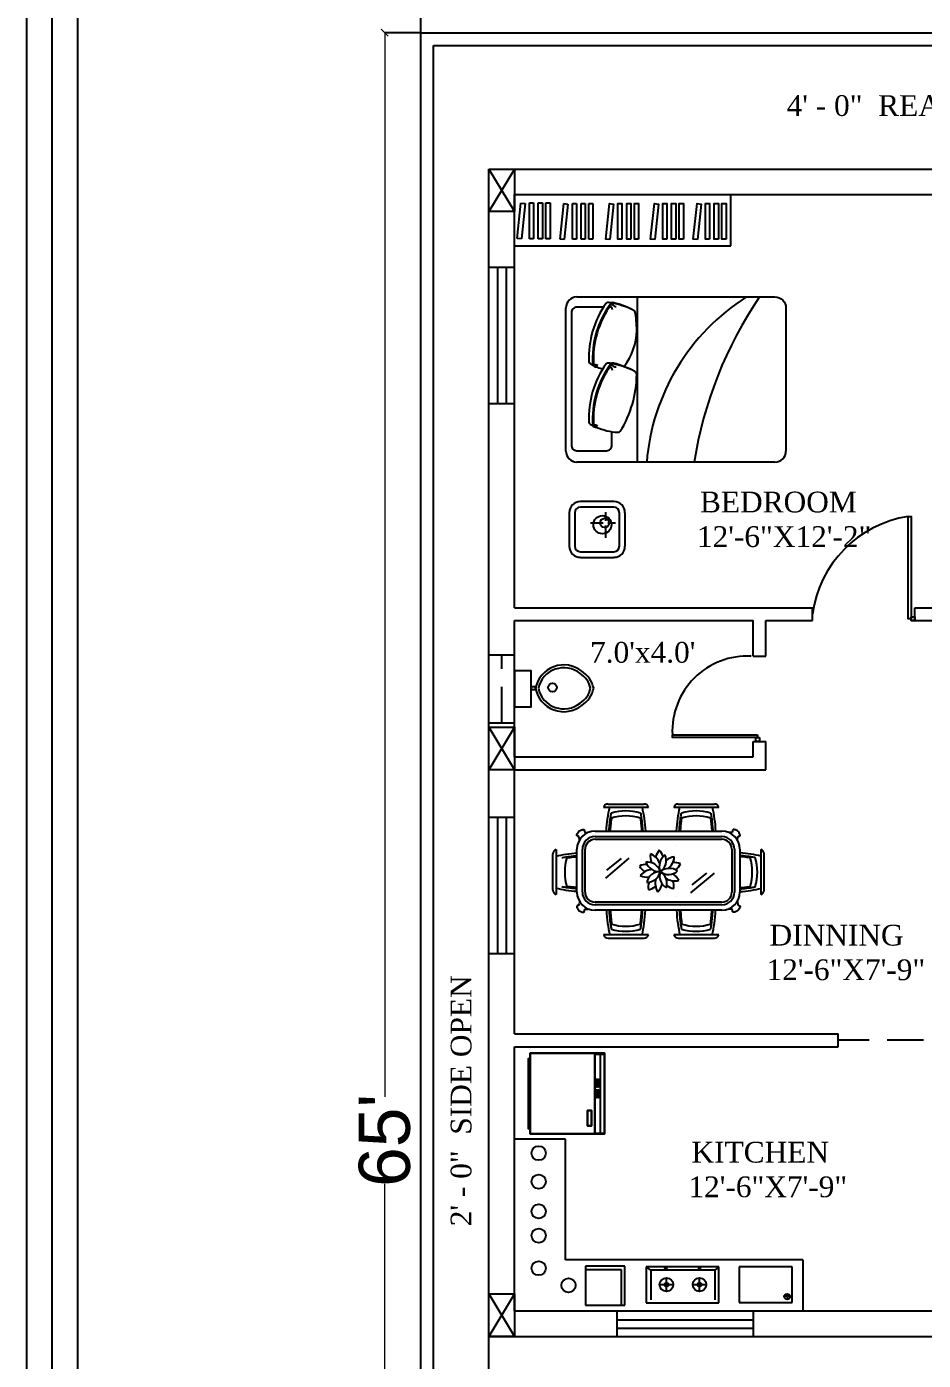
# Model space of a CAD drawing. Header units: inches. Extents: x 572007 to 584304, y -133032 to -127720.
# Drawn here: x 572941.9 to 573257.7, y -131934.8 to -131465.2 of the extents above; entities that cross this region are included whole.
import ezdxf

# ---------------------------------------------------------------- set-up
doc = ezdxf.new("R2010")
doc.units = ezdxf.units.IN
doc.header["$LTSCALE"] = 2
doc.header["$MEASUREMENT"] = 0
doc.header["$PDSIZE"] = 60727.40515
doc.linetypes.add('HIDDEN', pattern=[9.525, 6.35, -3.175])
doc.styles.add('MtXpl_Times_New_Roma', font='times.ttf')
doc.styles.get("Standard").update_dxf_attribs({"font": 'arial.ttf'})
doc.dimstyles.new('Standard$0', dxfattribs={"dimtxt": 12, "dimasz": 2.5, "dimexe": 0, "dimexo": 0, "dimgap": 0, "dimtad": 0, "dimdec": 1, "dimzin": 0, "dimdsep": 46, "dimlunit": 4, "dimtxsty": 'Standard', "dimblk": 'ARCHTICK', "dimcen": 15.09, "dimclrd": 47, "dimadec": 0, "dimazin": 0, "dimtfac": 1, "dimtdec": 1, "dimtofl": 0, "dimtmove": 0, "dimatfit": 3, "dimldrblk": 'ARCHTICK', "dimfxl": 1, "dimtolj": 1, "dimtzin": 0, "dimlwd": 20, "dimarcsym": 0})

# ---------------------------------------------------------------- blocks, each defined once
blk = doc.blocks.new('_ArchTick')
at = {"color": 0, "linetype": 'ByBlock', "const_width": 0.15}
blk.add_lwpolyline([(-0.5, -0.5), (0.5, 0.5)], dxfattribs=at)
blk = doc.blocks.new('*D42')
at = {"color": 0, "linetype": 'Continuous', "lineweight": -2, "transparency": 16777216}
for p, q in [((573080.74, -131467.37), (573068, -131467.37)), ((573080.74, -132247.37), (573068, -132247.37))]:
    blk.add_line(p, q, dxfattribs=at)
at = {"color": 47, "lineweight": 20, "transparency": 16777216}
for p, q in [((573068, -131467.37), (573068, -131842.04)), ((573068, -132247.37), (573068, -131872.69))]:
    blk.add_line(p, q, dxfattribs=at)
at = {"layer": 'DEFPOINTS', "color": 0, "transparency": 16777216}
for p in [(573080.74, -131467.37), (573068, -132247.37), (573080.74, -132247.37)]:
    blk.add_point(p, dxfattribs=at)
at = {"color": 47, "lineweight": 20, "transparency": 16777216, "xscale": 2.5, "yscale": 2.5, "zscale": 2.5}
for p, rotation in [((573068, -131467.37), 90), ((573068, -132247.37), 270)]:
    blk.add_blockref('_ArchTick', p, dxfattribs=dict(at, rotation=rotation))
at = {"color": 0, "transparency": 16777216, "insert": (573068, -131857.37), "char_height": 12, "attachment_point": 5, "rotation": 90}
blk.add_mtext("\\A1;{\\H1.5x;65'}", dxfattribs=at)

msp = doc.modelspace()

# ---------------------------------------------------------------- linework, layer by layer
at = {"linetype": 'ByBlock'}
for p, q in [((573080.74, -131467.37), (573080.74, -131458.87)), ((573080.74, -131467.37), (573072.74, -131467.37)), ((573210.74, -131912.37), (573208.74, -131912.37)), ((573209.74, -131911.37), (573209.74, -131913.37))]:
    msp.add_line(p, q, dxfattribs=at)
for p, q in [((573080.74, -131467.37), (573476.74, -131467.37)), ((573080.74, -132247.37), (573080.74, -131467.37)), ((573085.24, -131471.87), (573472.24, -131471.87)), ((573085.24, -132242.87), (573085.24, -131471.87)), ((573104.74, -131515.37), (573422.74, -131515.37)), ((573104.74, -132127.37), (573104.74, -131515.37)), ((573113.74, -131524.37), (573325.24, -131524.37)), ((573113.74, -131669.87), (573113.74, -131524.37)), ((573189.87, -131542.37), (573189.87, -131524.37)), ((573113.74, -131542.37), (573189.87, -131542.37)), ((573104.74, -131549.87), (573113.74, -131549.87)), ((573107.74, -131549.87), (573107.74, -131597.87)), ((573110.74, -131549.87), (573110.74, -131597.87)), ((573135.68, -131560.4, 178.69), (573205.46, -131560.4, 178.69)), ((573157.06, -131618.55, 178.69), (573157.06, -131560.4, 178.69)), ((573131.8, -131614.67, 178.69), (573131.8, -131564.27, 178.69)), ((573131.8, -131614.67, 178.69), (573131.8, -131564.27, 178.69)), ((573209.34, -131564.06, 178.69), (573209.34, -131614.65, 178.69)), ((573104.74, -131597.87), (573113.74, -131597.87)), ((573205.46, -131618.55, 178.69), (573135.68, -131618.55, 178.69)), ((573148.72, -131632.46), (573136.95, -131632.46)), ((573148.72, -131634.42), (573136.95, -131634.42)), ((573133.03, -131636.38), (573133.03, -131648.15)), ((573134.99, -131636.38), (573134.99, -131648.15)), ((573144.94, -131640.03), (573140.48, -131640.03)), ((573145.74, -131636.23), (573145.74, -131639.22)), ((573149.29, -131640.03), (573146.55, -131640.03)), ((573150.68, -131648.15), (573150.68, -131636.38)), ((573152.65, -131648.15), (573152.65, -131636.38)), ((573145.74, -131640.83), (573145.74, -131645.23)), ((573136.95, -131650.12), (573148.72, -131650.12)), ((573136.95, -131652.08), (573148.72, -131652.08)), ((573113.74, -131669.87), (573219.1, -131669.87)), ((573218.74, -131674.37), (573218.74, -131669.87)), ((573254.74, -131669.87), (573263.74, -131669.87)), ((573254.74, -131674.37), (573254.74, -131669.87)), ((573113.74, -131674.37), (573197.74, -131674.37)), ((573113.74, -131722.37), (573113.74, -131674.37)), ((573197.74, -131686.87), (573197.74, -131674.37)), ((573202.24, -131674.37), (573218.74, -131674.37)), ((573202.24, -131686.87), (573202.24, -131674.37)), ((573253.41, -131674.37), (573268.24, -131674.37)), ((573104.74, -131686.37), (573113.74, -131686.37)), ((573197.74, -131686.87), (573202.24, -131686.87)), ((573104.74, -131710.37), (573113.74, -131710.37)), ((573197.74, -131722.37), (573197.74, -131716.87)), ((573197.74, -131716.87), (573202.24, -131716.87)), ((573202.24, -131726.87), (573202.24, -131716.87)), ((573113.74, -131722.37), (573197.74, -131722.37)), ((573113.74, -131726.87), (573202.24, -131726.87)), ((573113.74, -131819.87), (573113.74, -131726.87)), ((573146.66, -131738.95), (573159.41, -131738.95)), ((573171.37, -131738.95), (573184.12, -131738.95)), ((573104.74, -131743.5), (573113.74, -131743.5)), ((573107.74, -131743.5), (573107.74, -131791.5)), ((573110.74, -131743.5), (573110.74, -131791.5)), ((573160.94, -131740.1), (573145.13, -131740.1)), ((573185.65, -131740.1), (573169.84, -131740.1)), ((573142.09, -131748.49), (573186.75, -131748.49)), ((573142.09, -131750.4), (573186.75, -131750.4)), ((573142.09, -131751.36), (573186.75, -131751.36)), ((573127.21, -131769.26), (573127.21, -131756.5)), ((573128.36, -131754.97), (573128.36, -131770.79)), ((573135.72, -131769.95), (573135.72, -131754.86)), ((573137.63, -131769.95), (573137.63, -131754.86)), ((573138.59, -131769.95), (573138.59, -131754.86)), ((573170.8, -131753.64), (573170.75, -131753.64)), ((573190.25, -131754.86), (573190.25, -131769.95)), ((573191.21, -131754.86), (573191.21, -131769.95)), ((573193.12, -131754.86), (573193.12, -131769.95)), ((573200.53, -131754.97), (573200.53, -131770.79)), ((573201.68, -131769.26), (573201.68, -131756.5)), ((573145.84, -131764.99), (573154.15, -131758.05)), ((573146.23, -131762.25), (573151.41, -131758.15)), ((573175.87, -131770.17), (573184.19, -131763.23)), ((573176.27, -131767.43), (573181.45, -131763.33)), ((573170.8, -131771.46), (573170.75, -131771.46)), ((573186.75, -131773.46), (573142.09, -131773.46)), ((573186.75, -131774.41), (573142.09, -131774.41)), ((573186.75, -131776.33), (573142.09, -131776.33)), ((573160.94, -131785), (573145.13, -131785)), ((573185.65, -131785), (573169.84, -131785)), ((573146.66, -131786.15), (573159.41, -131786.15)), ((573171.37, -131786.15), (573184.12, -131786.15)), ((573104.74, -131791.5), (573113.74, -131791.5)), ((573113.74, -131819.87), (573227.74, -131819.87)), ((573227.74, -131824.37), (573227.74, -131819.87)), ((573113.74, -131917.37), (573113.74, -131824.37)), ((573113.74, -131824.37), (573227.74, -131824.37)), ((573131.74, -131856.87), (573113.74, -131856.87)), ((573131.74, -131899.37), (573131.74, -131856.87)), ((573152.55, -131901.59), (573138.78, -131901.59)), ((573138.78, -131901.59), (573138.78, -131915.34)), ((573152.55, -131901.59), (573138.78, -131901.59)), ((573138.78, -131901.59), (573138.78, -131915.34)), ((573151.36, -131902.89), (573138.78, -131902.89)), ((573138.78, -131902.89), (573138.78, -131915.34)), ((573151.36, -131915.34), (573151.36, -131902.89)), ((573152.55, -131915.34), (573152.55, -131901.59)), ((573152.55, -131915.34), (573152.55, -131901.59)), ((573185.73, -131901.87), (573160.1, -131901.87)), ((573160.1, -131901.87), (573160.1, -131914.57)), ((573185.73, -131914.57), (573185.73, -131901.87)), ((573192.9, -131901.91), (573192.9, -131914.41)), ((573211.58, -131901.91), (573192.9, -131901.91)), ((573211.58, -131914.41), (573211.58, -131901.91)), ((573167.24, -131907.45), (573167.24, -131905.75)), ((573178.88, -131907.45), (573178.88, -131905.75)), ((573164.84, -131908.15), (573166.54, -131908.15)), ((573167.24, -131910.55), (573167.24, -131908.84)), ((573167.93, -131908.15), (573169.64, -131908.15)), ((573176.48, -131908.15), (573178.18, -131908.15)), ((573178.88, -131910.55), (573178.88, -131908.84)), ((573179.57, -131908.15), (573181.28, -131908.15)), ((573113.74, -131917.37), (573217.24, -131917.37)), ((573138.78, -131915.34), (573152.55, -131915.34)), ((573138.78, -131915.34), (573152.55, -131915.34)), ((573138.78, -131915.34), (573151.36, -131915.34)), ((573149.74, -131917.37), (573149.74, -131926.37)), ((573160.1, -131914.57), (573185.73, -131914.57)), ((573192.9, -131914.41), (573211.58, -131914.41)), ((573197.74, -131917.37), (573197.74, -131926.37)), ((573215.24, -131917.37), (573263.74, -131917.37)), ((573149.74, -131920.5), (573197.74, -131920.5)), ((573104.74, -131926.37), (573422.74, -131926.37)), ((573149.74, -131923.5), (573197.74, -131923.5))]:
    msp.add_line(p, q)
at = {"color": 240}
for p, q in [((573113.74, -131515.37), (573104.74, -131530.37)), ((573104.74, -131515.37), (573113.74, -131530.37)), ((573113.74, -131711.87), (573104.74, -131726.87)), ((573104.74, -131711.87), (573113.74, -131726.87)), ((573113.74, -131911.37), (573104.74, -131926.37)), ((573104.74, -131911.37), (573113.74, -131926.37))]:
    msp.add_line(p, q, dxfattribs=at)
at = {"linetype": 'HIDDEN'}
for p, q in [((573109.24, -131710.37), (573109.24, -131686.37)), ((573257.74, -131822.12), (573227.74, -131822.12))]:
    msp.add_line(p, q, dxfattribs=at)
at = {"linetype": 'Continuous'}
msp.add_line((573141.99, -131854.94, 31.88), (573141.99, -131826.65, 31.9), dxfattribs=at)
at = {"lineweight": 25}
for p, q in [((573215.24, -131899.37), (573131.74, -131899.37)), ((573161.79, -131903.08), (573160.1, -131901.87)), ((573184.29, -131903.08), (573161.79, -131903.08)), ((573161.79, -131903.08), (573161.79, -131913.51)), ((573185.73, -131901.87), (573184.29, -131903.08)), ((573184.29, -131903.08), (573184.29, -131913.51)), ((573215.24, -131899.37), (573215.24, -131917.37))]:
    msp.add_line(p, q, dxfattribs=at)
at = {"linetype": 'Continuous', "lineweight": 25}
for p, q in [((573167.08, -131902.2), (573166.71, -131902.57)), ((573166.86, -131902.24), (573166.75, -131902.35)), ((573167.2, -131902.25), (573166.76, -131902.69)), ((573167.29, -131902.34), (573166.85, -131902.78)), ((573167.34, -131902.47), (573166.98, -131902.83)), ((573178.97, -131902.16), (573178.61, -131902.51)), ((573179.1, -131902.2), (573178.65, -131902.64)), ((573179.19, -131902.29), (573178.74, -131902.74)), ((573179.24, -131902.41), (573178.86, -131902.79)), ((573179.22, -131902.61), (573179.06, -131902.77))]:
    msp.add_line(p, q, dxfattribs=at)
for points in [[(574706.17, -132442.87), (572941.9, -132442.87), (572941.9, -131207.88), (574706.17, -131207.88)], [(574697.17, -132433.87), (572950.9, -132433.87), (572950.9, -131216.88), (574697.17, -131216.88)], [(574688.17, -132424.87), (572959.9, -132424.87), (572959.9, -131225.88), (574688.17, -131225.88)], [(573147.28, -131540.2), (573145.85, -131540.05), (573147.15, -131527.54), (573148.58, -131527.69)], [(573151.58, -131540.09), (573150.15, -131540.09), (573150.15, -131527.51), (573151.58, -131527.51)], [(573154.68, -131540.09), (573153.25, -131540.09), (573153.25, -131527.51), (573154.68, -131527.51)], [(573157.38, -131540.09), (573155.95, -131540.09), (573155.95, -131527.51), (573157.38, -131527.51)], [(573163.11, -131540.2), (573161.68, -131540.05), (573162.98, -131527.54), (573164.41, -131527.69)], [(573167.41, -131540.09), (573165.98, -131540.09), (573165.98, -131527.51), (573167.41, -131527.51)], [(573170.51, -131540.09), (573169.07, -131540.09), (573169.07, -131527.51), (573170.51, -131527.51)], [(573173.21, -131540.09), (573171.78, -131540.09), (573171.78, -131527.51), (573173.21, -131527.51)], [(573178.13, -131540.2), (573176.71, -131540.05), (573178.01, -131527.54), (573179.43, -131527.69)], [(573182.44, -131540.09), (573181, -131540.09), (573181, -131527.51), (573182.44, -131527.51)], [(573185.54, -131540.09), (573184.1, -131540.09), (573184.1, -131527.51), (573185.54, -131527.51)], [(573188.24, -131540.09), (573186.8, -131540.09), (573186.8, -131527.51), (573188.24, -131527.51)], [(573253.41, -131673.71), (573252.41, -131673.71), (573252.41, -131637.71), (573253.41, -131637.71)], [(573254.74, -131674.37), (573253.41, -131674.37), (573253.41, -131673.06), (573254.74, -131673.06)], [(573113.74, -131692.06), (573113.74, -131704.68), (573119.65, -131704.68), (573119.65, -131692.06)], [(573119.65, -131697.72), (573119.65, -131698.66), (573121.07, -131698.66), (573121.07, -131697.72)], [(573199.34, -131714.53), (573199.34, -131715.53), (573169.34, -131715.53), (573169.34, -131714.53)], [(573199.99, -131715.53), (573199.99, -131716.87), (573198.68, -131716.87), (573198.68, -131715.53)]]:
    msp.add_lwpolyline(points, close=True)
at = {"color": 240}
for points in [[(573104.74, -131515.37), (573113.74, -131515.37), (573113.74, -131530.37), (573104.74, -131530.37)], [(573104.74, -131711.87), (573113.74, -131711.87), (573113.74, -131726.87), (573104.74, -131726.87)], [(573104.74, -131911.37), (573113.74, -131911.37), (573113.74, -131926.37), (573104.74, -131926.37)]]:
    msp.add_lwpolyline(points, close=True, dxfattribs=at)
at = {"linetype": 'HIDDEN'}
for points in [[(573116.14, -131539.99), (573114.71, -131539.84), (573116.01, -131527.33), (573117.44, -131527.48)], [(573120.44, -131539.88), (573119.01, -131539.88), (573119.01, -131527.3), (573120.44, -131527.3)], [(573123.54, -131539.88), (573122.11, -131539.88), (573122.11, -131527.3), (573123.54, -131527.3)], [(573126.24, -131539.88), (573124.81, -131539.88), (573124.81, -131527.3), (573126.24, -131527.3)], [(573131.25, -131540.2), (573129.82, -131540.05), (573131.12, -131527.54), (573132.55, -131527.69)], [(573135.55, -131540.09), (573134.12, -131540.09), (573134.12, -131527.51), (573135.55, -131527.51)], [(573138.65, -131540.09), (573137.22, -131540.09), (573137.22, -131527.51), (573138.65, -131527.51)], [(573141.35, -131540.09), (573139.92, -131540.09), (573139.92, -131527.51), (573141.35, -131527.51)]]:
    msp.add_lwpolyline(points, close=True, dxfattribs=at)
at = {"elevation": 178.69}
for points in [[(573205.47, -131560.39, -0.414214), (573209.34, -131564.27)], [(573145.05, -131564.01), (573135.7, -131564.01, 0.414214), (573133.76, -131565.95), (573133.76, -131612.59, 0.414214), (573135.7, -131614.53), (573146.08, -131614.53, 0.414214), (573148.02, -131612.59), (573148.02, -131607.84)]]:
    msp.add_lwpolyline(points, format="xyb", dxfattribs=at)
for centre, radius in [((573144.71, -131640.58), 3.18), ((573145.46, -131639.95), 1.61), ((573127.13, -131697.88), 1.53), ((573122.24, -131861.87), 2.5), ((573122.24, -131871.87), 2.5), ((573122.24, -131882.37), 2.5), ((573122.24, -131890.87), 2.5), ((573122.24, -131902.37), 2.5), ((573132.74, -131908.37), 2.5), ((573167.24, -131908.15), 2.4), ((573167.24, -131908.15), 0.694), ((573167.24, -131908.15), 0.175), ((573178.88, -131908.15), 2.4), ((573178.88, -131908.15), 0.694), ((573178.88, -131908.15), 0.175)]:
    msp.add_circle(centre, radius)
at = {"lineweight": 25}
for centre, radius in [((573167.02, -131902.51), 0.317), ((573178.93, -131902.47), 0.322)]:
    msp.add_circle(centre, radius, dxfattribs=at)
at = {"linetype": 'ByBlock'}
msp.add_circle((573209.74, -131912.37), 1, dxfattribs=at)
for centre, radius, start, end in [((573135.68, -131564.27, 178.69), 3.88, 90, 180), ((573236.18, -131624.69, 178.69), 76.15, 122.396, 175.373), ((573317.85, -131640.7, 178.69), 142.56, 145.7176, 171.0633), ((573172.62, -131581.63), 32.72, 144.5347, 182.7776), ((573172.76, -131581.78), 31.54, 142.7537, 184.7498), ((573173.32, -131582.09), 31.81, 143.0504, 184.0952), ((573146.76, -131563.51), 1.16, 81.8224, 132.2394), ((573142.88, -131590.46), 28.39, 79.804, 81.8224), ((573146.84, -131565.16), 1.41, 8.5289, 81.9605), ((573148.41, -131563.57), 1.16, 76.4261, 130.7605), ((573148.66, -131563.85), 1.16, 77.7546, 130.9388), ((573149.33, -131562.34), 1.41, 204.8285, 278.2602), ((573142.01, -131590.08), 28.44, 60.2368, 76.4261), ((573142.88, -131590.46), 28.39, 62.135, 77.7546), ((573122.1, -131571.89), 34.67, 359.4556, 10.8592), ((573135.78, -131571.89), 21, 321.8458, 359.1055), ((573172.62, -131602.94), 32.72, 144.5347, 182.7776), ((573140.72, -131583.17), 0.775, 183.2888, 239.9573), ((573151.24, -131564.98), 21.79, 239.9573, 242.9455), ((573172.76, -131603.08), 31.54, 142.7537, 184.7498), ((573146.76, -131584.81), 1.16, 81.8224, 132.2394), ((573142.88, -131611.77), 28.39, 79.804, 81.8224), ((573148.41, -131584.87), 1.16, 76.4261, 130.7605), ((573148.66, -131585.15), 1.16, 77.7546, 130.9388), ((573142.01, -131611.38), 28.44, 60.2368, 76.4261), ((573142.88, -131611.77), 28.39, 62.135, 77.7546), ((573142.43, -131583.65), 1.33, 213.8848, 275.5857), ((573173.32, -131603.4), 31.81, 143.0504, 184.0952), ((573142.16, -131585.68), 1.43, 50.2197, 113.4385), ((573142.69, -131583.63), 1.33, 213.8848, 260.877), ((573151.24, -131564.98), 21.79, 246.3055, 251.5167), ((573146.84, -131586.47), 1.41, 8.5289, 81.9605), ((573149.33, -131583.64), 1.41, 204.8285, 278.2602), ((573118.58, -131587.46), 38.19, 328.0199, 359.6204), ((573155.61, -131587.69), 1.16, 359.1055, 62.135), ((573140.72, -131604.48), 0.775, 183.2888, 239.9573), ((573151.24, -131586.29), 21.79, 239.9573, 242.9455), ((573142.43, -131604.95), 1.33, 213.8848, 275.5857), ((573142.16, -131606.98), 1.43, 50.2197, 113.4385), ((573142.69, -131604.93), 1.33, 213.8848, 260.877), ((573151.24, -131586.29), 21.79, 246.3055, 266.938), ((573150.13, -131606.88), 1.16, 266.938, 316.3756), ((573205.46, -131614.67, 178.69), 3.88, 270, 360), ((573136.95, -131636.38), 3.92, 90, 180), ((573136.95, -131636.38), 1.96, 90, 180), ((573148.72, -131636.38), 3.92, 360, 90), ((573148.72, -131636.38), 1.96, 0, 90), ((573258.32, -131677.17), 39.9, 98.5256, 172.7208), ((573136.95, -131648.15), 3.92, 180, 270), ((573136.95, -131648.15), 1.96, 180, 270), ((573148.72, -131648.15), 3.92, 270, 0), ((573148.72, -131648.15), 1.96, 270, 360), ((573195.74, -131713.27), 26.43, 87.0809, 182.7411), ((573131.08, -131700.11), 10.15, 51.3229, 169.074), ((573131.07, -131700.11), 9.14, 50.9382, 167.8845), ((573132.27, -131700.16), 8.48, 13.4537, 57.5003), ((573132.24, -131700.28), 9.61, 12.5705, 57.3363), ((573131.08, -131696.27), 10.15, 190.926, 308.6771), ((573131.07, -131696.27), 9.14, 192.1155, 309.0618), ((573132.27, -131696.22), 8.48, 302.4997, 346.5463), ((573132.24, -131696.1), 9.61, 302.6637, 347.4295), ((573146.66, -131740.54), 1.59, 90, 163.8086), ((573159.41, -131740.54), 1.59, 16.1914, 90), ((573171.37, -131740.54), 1.59, 90, 163.8086), ((573184.12, -131740.54), 1.59, 16.1914, 90), ((573152.96, -131758.67), 17.31, 72.7033, 107.2967), ((573152.96, -131760.45), 17.31, 72.7033, 107.2967), ((573177.67, -131758.67), 17.31, 72.7033, 107.2967), ((573177.67, -131760.45), 17.31, 72.7033, 107.2967), ((573142.09, -131754.86), 6.38, 90, 180), ((573142.09, -131754.86), 4.46, 90, 180), ((573142.09, -131754.86), 3.51, 90, 180), ((573186.75, -131754.86), 6.38, 360, 90), ((573186.75, -131754.86), 4.46, 0, 90), ((573186.75, -131754.86), 3.51, 0, 90), ((573128.8, -131756.5), 1.59, 106.1914, 180), ((573167.53, -131757.3), 5.98, 172.1301, 202.4931), ((573159.68, -131761.64), 5.51, 20.1324, 69.6013), ((573170.47, -131759.82), 7.43, 141.2105, 162.3514), ((573161.6, -131758.62), 4.63, 14.5086, 48.2476), ((573169.81, -131760.89), 5.08, 127.7761, 201.5159), ((573162.46, -131758.87), 4.68, 304.0447, 25.2473), ((573171.03, -131763.39), 5.98, 100.1301, 130.4931), ((573164.47, -131757.28), 5.51, 308.1324, 357.6013), ((573200.09, -131756.5), 1.59, 0, 73.8086), ((573148.71, -131762.96), 17.31, 162.7033, 197.2967), ((573160.07, -131764.79), 4.63, 86.5086, 120.2476), ((573163.96, -131756.72), 7.43, 213.2105, 234.3514), ((573162.36, -131767.54), 5.51, 92.1324, 141.6013), ((573160.58, -131764.05), 4.68, 16.0447, 97.2473), ((573164.77, -131757.68), 5.08, 199.7761, 273.5159), ((573168.32, -131766.67), 5.08, 55.7761, 129.5159), ((573167.96, -131759.06), 4.68, 232.0447, 313.2473), ((573169.54, -131766.97), 7.43, 69.2105, 90.3514), ((573167.94, -131758.16), 4.63, 302.5086, 336.2476), ((573180.18, -131762.96), 17.31, 342.7033, 17.2967), ((573181.97, -131762.96), 17.31, 342.7033, 17.2967), ((573160.65, -131758.74), 5.98, 244.1301, 274.4932), ((573164.92, -131767.43), 4.68, 88.0447, 169.2473), ((573160.16, -131761.48), 5.08, 271.7761, 345.5159), ((573165.47, -131768.15), 4.63, 158.5086, 192.2476), ((573168.8, -131766.82), 5.51, 164.1324, 213.6013), ((573159.9, -131765.73), 5.98, 316.1301, 346.4932), ((573169.49, -131764.35), 4.68, 160.0447, 241.2473), ((573162.35, -131767.04), 5.08, 343.7761, 57.5159), ((573170.1, -131760.48), 5.51, 236.1324, 285.6013), ((573166.31, -131768.6), 5.98, 28.1301, 58.4932), ((573162.45, -131768.29), 7.43, 357.2105, 18.3514), ((573128.8, -131769.26), 1.59, 180, 253.8086), ((573142.09, -131769.95), 6.38, 180, 270), ((573142.09, -131769.95), 4.46, 180, 270), ((573142.09, -131769.95), 3.51, 180, 270), ((573159, -131761.96), 7.43, 285.2105, 306.3514), ((573170.33, -131764.05), 4.63, 230.5086, 264.2476), ((573186.75, -131769.95), 3.51, 270, 360), ((573186.75, -131769.95), 6.38, 270, 0), ((573186.75, -131769.95), 4.46, 270, 360), ((573200.09, -131769.26), 1.59, 286.1914, 360), ((573152.96, -131764.65), 17.31, 252.7033, 287.2967), ((573177.67, -131764.65), 17.31, 252.7033, 287.2967), ((573146.66, -131784.56), 1.59, 196.1914, 270), ((573152.96, -131766.44), 17.31, 252.7033, 287.2967), ((573159.41, -131784.56), 1.59, 270, 343.8086), ((573171.37, -131784.56), 1.59, 196.1914, 270), ((573177.67, -131766.44), 17.31, 252.7033, 287.2967), ((573184.12, -131784.56), 1.59, 270, 343.8086)]:
    msp.add_arc(centre, radius, start, end)
at = {"color": 223}
msp.add_arc((573135.68, -131614.67, 178.69), 3.88, 180, 270, dxfattribs=at)
at = {"extrusion": (0, 0, -1)}
for centre, major_axis, start_param, end_param in [((573152.96, -131751.68), (0, -20.14), 1.730141, 2.183659), ((573152.96, -131751.68), (0, -20.14), 4.099527, 4.553045), ((573177.67, -131751.68), (0, -20.14), 1.730141, 2.183659), ((573177.67, -131751.68), (0, -20.14), 4.099527, 4.553045), ((573139.94, -131762.96), (-20.14, 0), 0.957934, 1.359402), ((573139.94, -131762.96), (-20.14, 0), 0.957934, 1.359402), ((573139.94, -131762.96), (-20.14, 0), 4.923784, 5.325251), ((573139.94, -131762.96), (-20.14, 0), 4.923784, 5.325251)]:
    msp.add_ellipse(centre, major_axis=major_axis, ratio=0.345133, start_param=start_param, end_param=end_param, dxfattribs=at)
for centre, major_axis, start_param, end_param in [((573188.95, -131762.96), (-20.14, 0), 4.099527, 4.503623), ((573188.95, -131762.96), (-20.14, 0), 8.062748, 8.466844), ((573152.96, -131773.42), (0, 20.14), 7.99879, 8.466844), ((573152.96, -131773.42), (0, 20.14), 4.099527, 4.56758), ((573177.67, -131773.42), (0, 20.14), 7.99879, 8.466844), ((573177.67, -131773.42), (0, 20.14), 4.099527, 4.56758)]:
    msp.add_ellipse(centre, major_axis=major_axis, ratio=0.345133, start_param=start_param, end_param=end_param)
for points, knots in [([(573147.05, -131748.49), (573147.09, -131747.79), (573147.14, -131747.1), (573147.3, -131745.51), (573147.4, -131744.62), (573147.62, -131743.2), (573147.71, -131742.66), (573147.81, -131742.14)], [8.0160361, 8.0160361, 8.0160361, 8.0160361, 8.1227425, 8.1227425, 8.2664644, 8.2664644, 8.3579144, 8.3579144, 8.3579144, 8.3579144]), ([(573158.11, -131742.14), (573158.2, -131742.64), (573158.29, -131743.16), (573158.5, -131744.51), (573158.6, -131745.36), (573158.76, -131746.97), (573158.82, -131747.72), (573158.86, -131748.49)], [4.2084563, 4.2084563, 4.2084563, 4.2084563, 4.2962292, 4.2962292, 4.433179, 4.433179, 4.5503345, 4.5503345, 4.5503345, 4.5503345]), ([(573171.76, -131748.49), (573171.8, -131747.79), (573171.85, -131747.1), (573172.01, -131745.51), (573172.12, -131744.62), (573172.33, -131743.2), (573172.42, -131742.66), (573172.52, -131742.14)], [8.0160361, 8.0160361, 8.0160361, 8.0160361, 8.1227425, 8.1227425, 8.2664644, 8.2664644, 8.3579144, 8.3579144, 8.3579144, 8.3579144]), ([(573182.82, -131742.14), (573182.91, -131742.64), (573183, -131743.16), (573183.21, -131744.51), (573183.31, -131745.36), (573183.47, -131746.97), (573183.53, -131747.72), (573183.57, -131748.49)], [4.2084563, 4.2084563, 4.2084563, 4.2084563, 4.2962292, 4.2962292, 4.433179, 4.433179, 4.5503345, 4.5503345, 4.5503345, 4.5503345]), ([(573136.61, -131751.61), (573136.59, -131751.36), (573136.52, -131750.89), (573136.37, -131750.19), (573135.41, -131750.26), (573136.13, -131748.64), (573136.88, -131748.15), (573138.29, -131747.72), (573138.33, -131748.43), (573138.49, -131749.01), (573139.1, -131748.96), (573139.47, -131748.99), (573139.57, -131749.01)], [29.290825, 29.290825, 29.290825, 29.290825, 52.771329, 71.894905, 86.117928, 121.954734, 172.04851, 202.476174, 216.691855, 230.01003, 254.635643, 263.419397, 263.419397, 263.419397, 263.419397]), ([(573147.5, -131748.49), (573147.54, -131747.79), (573147.59, -131747.1), (573147.74, -131745.55), (573147.84, -131744.7), (573147.96, -131743.87)], [8.0160361, 8.0160361, 8.0160361, 8.0160361, 8.1227425, 8.1227425, 8.2598231, 8.2598231, 8.2598231, 8.2598231]), ([(573158.05, -131743.9), (573158.16, -131744.66), (573158.25, -131745.43), (573158.41, -131746.97), (573158.46, -131747.72), (573158.51, -131748.49)], [4.3081151, 4.3081151, 4.3081151, 4.3081151, 4.433179, 4.433179, 4.5503345, 4.5503345, 4.5503345, 4.5503345]), ([(573172.21, -131748.49), (573172.25, -131747.79), (573172.3, -131747.1), (573172.45, -131745.55), (573172.55, -131744.7), (573172.67, -131743.87)], [8.0160361, 8.0160361, 8.0160361, 8.0160361, 8.1227425, 8.1227425, 8.2598231, 8.2598231, 8.2598231, 8.2598231]), ([(573182.76, -131743.9), (573182.87, -131744.66), (573182.96, -131745.43), (573183.12, -131746.97), (573183.17, -131747.72), (573183.22, -131748.49)], [4.3081151, 4.3081151, 4.3081151, 4.3081151, 4.433179, 4.433179, 4.5503345, 4.5503345, 4.5503345, 4.5503345]), ([(573192.24, -131751.63), (573192.27, -131751.37), (573192.34, -131750.9), (573192.49, -131750.19), (573193.45, -131750.26), (573192.73, -131748.64), (573191.98, -131748.15), (573190.57, -131747.72), (573190.53, -131748.43), (573190.37, -131749.01), (573189.76, -131748.96), (573189.38, -131749), (573189.28, -131749.01)], [28.55667, 28.55667, 28.55667, 28.55667, 52.771329, 71.894905, 86.117928, 121.954734, 172.04851, 202.476174, 216.691855, 230.01003, 254.635643, 263.792895, 263.792895, 263.792895, 263.792895]), ([(573130.4, -131757.81), (573130.9, -131757.71), (573131.42, -131757.63), (573132.77, -131757.42), (573133.62, -131757.31), (573134.89, -131757.19), (573135.31, -131757.15), (573135.72, -131757.12)], [4.2084563, 4.2084563, 4.2084563, 4.2084563, 4.2962292, 4.2962292, 4.433179, 4.433179, 4.4973415, 4.4973415, 4.4973415, 4.4973415]), ([(573132.16, -131757.87), (573132.92, -131757.76), (573133.7, -131757.66), (573134.89, -131757.54), (573135.31, -131757.51), (573135.72, -131757.48)], [4.3081151, 4.3081151, 4.3081151, 4.3081151, 4.433179, 4.433179, 4.4973415, 4.4973415, 4.4973415, 4.4973415]), ([(573198.5, -131757.81), (573197.99, -131757.71), (573197.47, -131757.63), (573196.12, -131757.42), (573195.27, -131757.31), (573193.98, -131757.19), (573193.55, -131757.15), (573193.12, -131757.12)], [4.2084563, 4.2084563, 4.2084563, 4.2084563, 4.2962292, 4.2962292, 4.433179, 4.433179, 4.5000191, 4.5000191, 4.5000191, 4.5000191]), ([(573196.73, -131757.87), (573195.98, -131757.76), (573195.2, -131757.66), (573193.98, -131757.54), (573193.55, -131757.51), (573193.12, -131757.47)], [4.3081151, 4.3081151, 4.3081151, 4.3081151, 4.433179, 4.433179, 4.5000191, 4.5000191, 4.5000191, 4.5000191]), ([(573135.72, -131768.8), (573135.37, -131768.77), (573135.03, -131768.74), (573133.77, -131768.62), (573132.88, -131768.51), (573131.46, -131768.3), (573130.92, -131768.21), (573130.4, -131768.11)], [8.0690291, 8.0690291, 8.0690291, 8.0690291, 8.1227425, 8.1227425, 8.2664644, 8.2664644, 8.3579144, 8.3579144, 8.3579144, 8.3579144]), ([(573135.72, -131768.35), (573135.37, -131768.32), (573135.03, -131768.29), (573133.82, -131768.18), (573132.96, -131768.08), (573132.13, -131767.95)], [8.0690291, 8.0690291, 8.0690291, 8.0690291, 8.1227425, 8.1227425, 8.2598231, 8.2598231, 8.2598231, 8.2598231]), ([(573193.12, -131768.35), (573193.49, -131768.33), (573193.85, -131768.3), (573195.08, -131768.18), (573195.93, -131768.08), (573196.76, -131767.95)], [8.0663515, 8.0663515, 8.0663515, 8.0663515, 8.1227425, 8.1227425, 8.2598231, 8.2598231, 8.2598231, 8.2598231]), ([(573193.12, -131768.8), (573193.49, -131768.77), (573193.85, -131768.74), (573195.12, -131768.62), (573196.01, -131768.51), (573197.43, -131768.3), (573197.97, -131768.21), (573198.5, -131768.11)], [8.0663515, 8.0663515, 8.0663515, 8.0663515, 8.1227425, 8.1227425, 8.2664644, 8.2664644, 8.3579144, 8.3579144, 8.3579144, 8.3579144]), ([(573136.62, -131773.22), (573136.59, -131773.5), (573136.53, -131773.99), (573136.37, -131774.72), (573135.41, -131774.66), (573136.13, -131776.28), (573136.88, -131776.76), (573138.29, -131777.2), (573138.33, -131776.48), (573138.49, -131775.9), (573139.16, -131775.96), (573139.59, -131775.9), (573139.74, -131775.88)], [26.596612, 26.596612, 26.596612, 26.596612, 52.771329, 71.894905, 86.117928, 121.954734, 172.04851, 202.476174, 216.691855, 230.01003, 254.635643, 268.767944, 268.767944, 268.767944, 268.767944]), ([(573147.04, -131776.33), (573147.08, -131777.12), (573147.14, -131777.9), (573147.3, -131779.59), (573147.4, -131780.49), (573147.62, -131781.9), (573147.71, -131782.44), (573147.81, -131782.97)], [8.0012444, 8.0012444, 8.0012444, 8.0012444, 8.1227425, 8.1227425, 8.2664644, 8.2664644, 8.3579144, 8.3579144, 8.3579144, 8.3579144]), ([(573147.48, -131776.33), (573147.52, -131777.12), (573147.58, -131777.9), (573147.74, -131779.55), (573147.84, -131780.4), (573147.96, -131781.23)], [8.0012444, 8.0012444, 8.0012444, 8.0012444, 8.1227425, 8.1227425, 8.2598231, 8.2598231, 8.2598231, 8.2598231]), ([(573158.05, -131781.2), (573158.16, -131780.45), (573158.25, -131779.67), (573158.41, -131778.04), (573158.48, -131777.19), (573158.52, -131776.33)], [4.3081151, 4.3081151, 4.3081151, 4.3081151, 4.433179, 4.433179, 4.5651263, 4.5651263, 4.5651263, 4.5651263]), ([(573158.11, -131782.97), (573158.2, -131782.46), (573158.29, -131781.95), (573158.5, -131780.59), (573158.6, -131779.74), (573158.77, -131778.04), (573158.83, -131777.19), (573158.88, -131776.33)], [4.2084563, 4.2084563, 4.2084563, 4.2084563, 4.2962292, 4.2962292, 4.433179, 4.433179, 4.5651263, 4.5651263, 4.5651263, 4.5651263]), ([(573171.75, -131776.33), (573171.79, -131777.12), (573171.85, -131777.9), (573172.01, -131779.59), (573172.12, -131780.49), (573172.33, -131781.9), (573172.42, -131782.44), (573172.52, -131782.97)], [8.0012444, 8.0012444, 8.0012444, 8.0012444, 8.1227425, 8.1227425, 8.2664644, 8.2664644, 8.3579144, 8.3579144, 8.3579144, 8.3579144]), ([(573172.19, -131776.33), (573172.23, -131777.12), (573172.29, -131777.9), (573172.45, -131779.55), (573172.55, -131780.4), (573172.67, -131781.23)], [8.0012444, 8.0012444, 8.0012444, 8.0012444, 8.1227425, 8.1227425, 8.2598231, 8.2598231, 8.2598231, 8.2598231]), ([(573182.76, -131781.2), (573182.87, -131780.45), (573182.96, -131779.67), (573183.13, -131778.04), (573183.19, -131777.19), (573183.23, -131776.33)], [4.3081151, 4.3081151, 4.3081151, 4.3081151, 4.433179, 4.433179, 4.5651263, 4.5651263, 4.5651263, 4.5651263]), ([(573182.82, -131782.97), (573182.91, -131782.46), (573183, -131781.95), (573183.21, -131780.59), (573183.31, -131779.74), (573183.48, -131778.04), (573183.55, -131777.19), (573183.59, -131776.33)], [4.2084563, 4.2084563, 4.2084563, 4.2084563, 4.2962292, 4.2962292, 4.433179, 4.433179, 4.5651263, 4.5651263, 4.5651263, 4.5651263]), ([(573192.23, -131773.2), (573192.26, -131773.48), (573192.33, -131773.98), (573192.49, -131774.72), (573193.45, -131774.66), (573192.73, -131776.28), (573191.98, -131776.76), (573190.57, -131777.2), (573190.53, -131776.48), (573190.37, -131775.9), (573189.69, -131775.96), (573189.26, -131775.9), (573189.11, -131775.87)], [25.854151, 25.854151, 25.854151, 25.854151, 52.771329, 71.894905, 86.117928, 121.954734, 172.04851, 202.476174, 216.691855, 230.01003, 254.635643, 269.112988, 269.112988, 269.112988, 269.112988])]:
    msp.add_open_spline(points, degree=3, knots=knots)
at = {"color": 0, "linetype": 'Continuous'}
for points in [[(573119.24, -131826.65), (573145.42, -131826.65), (573145.42, -131826.65, 31.9), (573119.24, -131826.65, 31.9)], [(573142.09, -131837.18, 33.09), (573142.77, -131835.87, 34.37), (573142.67, -131835.85, 34.18)], [(573142.09, -131837.18, 33.09), (573142.67, -131835.85, 34.18), (573142.57, -131835.87, 33.99)], [(573142.09, -131837.18, 33.09), (573142.87, -131835.93, 34.55), (573142.77, -131835.87, 34.37)], [(573142.09, -131837.18, 33.09), (573142.57, -131835.87, 33.99), (573142.47, -131835.93, 33.81)], [(573142.09, -131837.18, 33.09), (573142.97, -131836.02, 34.73), (573142.87, -131835.93, 34.55)], [(573142.09, -131837.18, 33.09), (573142.47, -131835.93, 33.81), (573142.38, -131836.02, 33.64)], [(573142.09, -131837.18, 33.09), (573142.38, -131836.02, 33.64), (573142.3, -131836.16, 33.48)], [(573142.09, -131837.18, 33.09), (573143.05, -131836.16, 34.88), (573142.97, -131836.02, 34.73)], [(573142.09, -131837.18, 33.09), (573142.3, -131836.16, 33.48), (573142.22, -131836.32, 33.35)], [(573142.09, -131837.18, 33.09), (573143.12, -131836.32, 35.02), (573143.05, -131836.16, 34.88)], [(573142.09, -131837.18, 33.09), (573142.22, -131836.32, 33.35), (573142.16, -131836.51, 33.24)], [(573142.09, -131837.18, 33.09), (573143.18, -131836.51, 35.13), (573143.12, -131836.32, 35.02)], [(573142.09, -131837.18, 33.09), (573142.16, -131836.51, 33.24), (573142.12, -131836.72, 33.16)], [(573142.09, -131837.18, 33.09), (573143.22, -131836.72, 35.21), (573143.18, -131836.51, 35.13)], [(573143.17, -131837.71, 35.1), (573142.09, -131837.71, 35.1), (573142.09, -131836.64, 35.1), (573143.17, -131836.64, 35.1)], [(573143.17, -131836.64, 33.34), (573142.09, -131836.64, 33.34), (573142.09, -131837.71, 33.34), (573143.17, -131837.71, 33.34)], [(573142.09, -131836.64, 35.1), (573142.09, -131837.71, 35.1), (573142.09, -131837.71, 33.34), (573142.09, -131836.64, 33.34)], [(573143.17, -131836.64, 35.1), (573142.09, -131836.64, 35.1), (573142.09, -131836.64, 33.34), (573143.17, -131836.64, 33.34)], [(573142.09, -131837.18, 33.09), (573142.12, -131836.72, 33.16), (573142.09, -131836.95, 33.11)], [(573142.09, -131837.18, 33.09), (573143.25, -131836.95, 35.25), (573143.22, -131836.72, 35.21)], [(573142.09, -131837.18, 33.09), (573143.26, -131837.18, 35.27), (573143.25, -131836.95, 35.25)], [(573142.09, -131837.18, 33.09), (573142.09, -131837.41, 33.11), (573142.12, -131837.63, 33.16)], [(573142.09, -131837.18, 33.09), (573142.12, -131837.63, 33.16), (573142.16, -131837.84, 33.24)], [(573142.09, -131837.18, 33.09), (573142.16, -131837.84, 33.24), (573142.22, -131838.03, 33.35)], [(573142.09, -131837.18, 33.09), (573142.22, -131838.03, 33.35), (573142.3, -131838.19, 33.48)], [(573142.09, -131837.18, 33.09), (573142.47, -131838.43, 33.81), (573142.57, -131838.49, 33.99)], [(573142.09, -131837.18, 33.09), (573142.57, -131838.49, 33.99), (573142.67, -131838.51, 34.18)], [(573142.09, -131837.18, 33.09), (573142.67, -131838.51, 34.18), (573142.77, -131838.49, 34.37)], [(573142.09, -131837.18, 33.09), (573142.77, -131838.49, 34.37), (573142.87, -131838.43, 34.55)], [(573142.09, -131837.18, 33.09), (573142.87, -131838.43, 34.55), (573142.97, -131838.33, 34.73)], [(573142.09, -131837.18, 33.09), (573142.3, -131838.19, 33.48), (573142.38, -131838.33, 33.64)], [(573142.09, -131837.18, 33.09), (573142.38, -131838.33, 33.64), (573142.47, -131838.43, 33.81)], [(573142.09, -131837.18, 33.09), (573142.97, -131838.33, 34.73), (573143.05, -131838.19, 34.88)], [(573142.09, -131837.18, 33.09), (573143.05, -131838.19, 34.88), (573143.12, -131838.03, 35.02)], [(573142.09, -131837.18, 33.09), (573143.12, -131838.03, 35.02), (573143.18, -131837.84, 35.13)], [(573142.09, -131837.18, 33.09), (573143.18, -131837.84, 35.13), (573143.22, -131837.63, 35.21)], [(573142.09, -131837.18, 33.09), (573143.22, -131837.63, 35.21), (573143.25, -131837.41, 35.25)], [(573142.09, -131837.18, 33.09), (573143.25, -131837.41, 35.25), (573143.26, -131837.18, 35.27)], [(573142.65, -131837.18, 32.79), (573143.24, -131835.85, 33.88), (573143.13, -131835.87, 33.69)], [(573142.65, -131837.18, 32.79), (573143.34, -131835.87, 34.07), (573143.24, -131835.85, 33.88)], [(573142.65, -131837.18, 32.79), (573143.13, -131835.87, 33.69), (573143.04, -131835.93, 33.51)], [(573142.65, -131837.18, 32.79), (573143.44, -131835.93, 34.25), (573143.34, -131835.87, 34.07)], [(573142.65, -131837.18, 32.79), (573143.04, -131835.93, 33.51), (573142.94, -131836.02, 33.33)], [(573142.65, -131837.18, 32.79), (573143.53, -131836.02, 34.42), (573143.44, -131835.93, 34.25)], [(573142.65, -131837.18, 32.79), (573142.94, -131836.02, 33.33), (573142.86, -131836.16, 33.18)], [(573142.65, -131837.18, 32.79), (573143.61, -131836.16, 34.58), (573143.53, -131836.02, 34.42)], [(573142.65, -131837.18, 32.79), (573142.86, -131836.16, 33.18), (573142.79, -131836.32, 33.04)], [(573142.65, -131837.18, 32.79), (573143.69, -131836.32, 34.71), (573143.61, -131836.16, 34.58)], [(573142.65, -131837.18, 32.79), (573142.79, -131836.32, 33.04), (573142.73, -131836.51, 32.93)], [(573142.65, -131837.18, 32.79), (573143.74, -131836.51, 34.82), (573143.69, -131836.32, 34.71)], [(573142.65, -131837.18, 32.79), (573142.73, -131836.51, 32.93), (573142.69, -131836.72, 32.85)], [(573142.65, -131837.18, 32.79), (573143.79, -131836.72, 34.9), (573143.74, -131836.51, 34.82)], [(573142.65, -131837.18, 32.79), (573142.69, -131836.72, 32.85), (573142.66, -131836.95, 32.8)], [(573142.65, -131837.18, 32.79), (573143.81, -131836.95, 34.95), (573143.79, -131836.72, 34.9)], [(573142.65, -131837.18, 32.79), (573143.82, -131837.18, 34.97), (573143.81, -131836.95, 34.95)], [(573142.65, -131837.18, 32.79), (573142.86, -131838.19, 33.18), (573142.94, -131838.33, 33.33)], [(573142.65, -131837.18, 32.79), (573142.79, -131838.03, 33.04), (573142.86, -131838.19, 33.18)], [(573142.65, -131837.18, 32.79), (573142.73, -131837.84, 32.93), (573142.79, -131838.03, 33.04)], [(573142.65, -131837.18, 32.79), (573142.69, -131837.63, 32.85), (573142.73, -131837.84, 32.93)], [(573142.65, -131837.18, 32.79), (573142.66, -131837.41, 32.8), (573142.69, -131837.63, 32.85)], [(573142.65, -131837.18, 32.79), (573143.74, -131837.84, 34.82), (573143.79, -131837.63, 34.9)], [(573142.65, -131837.18, 32.79), (573143.69, -131838.03, 34.71), (573143.74, -131837.84, 34.82)], [(573142.65, -131837.18, 32.79), (573143.61, -131838.19, 34.58), (573143.69, -131838.03, 34.71)], [(573142.65, -131837.18, 32.79), (573143.53, -131838.33, 34.42), (573143.61, -131838.19, 34.58)], [(573142.65, -131837.18, 32.79), (573143.44, -131838.43, 34.25), (573143.53, -131838.33, 34.42)], [(573142.65, -131837.18, 32.79), (573143.34, -131838.49, 34.07), (573143.44, -131838.43, 34.25)], [(573142.65, -131837.18, 32.79), (573143.24, -131838.51, 33.88), (573143.34, -131838.49, 34.07)], [(573142.65, -131837.18, 32.79), (573143.13, -131838.49, 33.69), (573143.24, -131838.51, 33.88)], [(573142.65, -131837.18, 32.79), (573143.04, -131838.43, 33.51), (573143.13, -131838.49, 33.69)], [(573142.65, -131837.18, 32.79), (573142.94, -131838.33, 33.33), (573143.04, -131838.43, 33.51)], [(573142.65, -131837.18, 32.79), (573143.81, -131837.41, 34.95), (573143.82, -131837.18, 34.97)], [(573142.65, -131837.18, 32.79), (573143.79, -131837.63, 34.9), (573143.81, -131837.41, 34.95)], [(573142.09, -131837.71, 35.1), (573143.17, -131837.71, 35.1), (573143.17, -131837.71, 33.34), (573142.09, -131837.71, 33.34)], [(573142.09, -131840.95, 33.09), (573142.77, -131839.64, 34.37), (573142.67, -131839.62, 34.18)], [(573142.09, -131840.95, 33.09), (573142.67, -131839.62, 34.18), (573142.57, -131839.64, 33.99)], [(573142.09, -131840.95, 33.09), (573142.87, -131839.7, 34.55), (573142.77, -131839.64, 34.37)], [(573142.09, -131840.95, 33.09), (573142.57, -131839.64, 33.99), (573142.47, -131839.7, 33.81)], [(573142.09, -131840.95, 33.09), (573142.97, -131839.79, 34.73), (573142.87, -131839.7, 34.55)], [(573142.09, -131840.95, 33.09), (573142.47, -131839.7, 33.81), (573142.38, -131839.79, 33.64)], [(573142.09, -131840.95, 33.09), (573143.05, -131839.93, 34.88), (573142.97, -131839.79, 34.73)], [(573142.09, -131840.95, 33.09), (573142.38, -131839.79, 33.64), (573142.3, -131839.93, 33.48)], [(573142.09, -131840.95, 33.09), (573142.3, -131839.93, 33.48), (573142.22, -131840.09, 33.35)], [(573142.09, -131840.95, 33.09), (573143.12, -131840.09, 35.02), (573143.05, -131839.93, 34.88)], [(573142.09, -131840.95, 33.09), (573142.22, -131840.09, 33.35), (573142.16, -131840.28, 33.24)], [(573142.09, -131840.95, 33.09), (573143.18, -131840.28, 35.13), (573143.12, -131840.09, 35.02)], [(573142.09, -131840.95, 33.09), (573142.16, -131840.28, 33.24), (573142.12, -131840.49, 33.16)], [(573142.09, -131840.95, 33.09), (573143.22, -131840.49, 35.21), (573143.18, -131840.28, 35.13)], [(573143.17, -131841.48, 35.1), (573142.09, -131841.48, 35.1), (573142.09, -131840.41, 35.1), (573143.17, -131840.41, 35.1)], [(573143.17, -131840.41, 33.34), (573142.09, -131840.41, 33.34), (573142.09, -131841.48, 33.34), (573143.17, -131841.48, 33.34)], [(573143.17, -131840.41, 35.1), (573142.09, -131840.41, 35.1), (573142.09, -131840.41, 33.34), (573143.17, -131840.41, 33.34)], [(573142.09, -131840.41, 35.1), (573142.09, -131841.48, 35.1), (573142.09, -131841.48, 33.34), (573142.09, -131840.41, 33.34)], [(573142.09, -131840.95, 33.09), (573142.12, -131840.49, 33.16), (573142.09, -131840.71, 33.11)], [(573142.09, -131840.95, 33.09), (573143.25, -131840.71, 35.25), (573143.22, -131840.49, 35.21)], [(573142.09, -131840.95, 33.09), (573143.26, -131840.95, 35.27), (573143.25, -131840.71, 35.25)], [(573142.09, -131840.95, 33.09), (573142.09, -131841.18, 33.11), (573142.12, -131841.4, 33.16)], [(573142.09, -131840.95, 33.09), (573142.12, -131841.4, 33.16), (573142.16, -131841.61, 33.24)], [(573142.09, -131840.95, 33.09), (573142.16, -131841.61, 33.24), (573142.22, -131841.8, 33.35)], [(573142.09, -131840.95, 33.09), (573142.22, -131841.8, 33.35), (573142.3, -131841.96, 33.48)], [(573142.09, -131840.95, 33.09), (573142.47, -131842.19, 33.81), (573142.57, -131842.25, 33.99)], [(573142.09, -131840.95, 33.09), (573142.57, -131842.25, 33.99), (573142.67, -131842.28, 34.18)], [(573142.09, -131840.95, 33.09), (573142.67, -131842.28, 34.18), (573142.77, -131842.25, 34.37)], [(573142.09, -131840.95, 33.09), (573142.77, -131842.25, 34.37), (573142.87, -131842.19, 34.55)], [(573142.09, -131840.95, 33.09), (573142.87, -131842.19, 34.55), (573142.97, -131842.1, 34.73)], [(573142.09, -131840.95, 33.09), (573142.3, -131841.96, 33.48), (573142.38, -131842.1, 33.64)], [(573142.09, -131840.95, 33.09), (573142.38, -131842.1, 33.64), (573142.47, -131842.19, 33.81)], [(573142.09, -131840.95, 33.09), (573142.97, -131842.1, 34.73), (573143.05, -131841.96, 34.88)], [(573142.09, -131840.95, 33.09), (573143.05, -131841.96, 34.88), (573143.12, -131841.8, 35.02)], [(573142.09, -131840.95, 33.09), (573143.12, -131841.8, 35.02), (573143.18, -131841.61, 35.13)], [(573142.09, -131840.95, 33.09), (573143.18, -131841.61, 35.13), (573143.22, -131841.4, 35.21)], [(573142.09, -131840.95, 33.09), (573143.22, -131841.4, 35.21), (573143.25, -131841.18, 35.25)], [(573142.09, -131840.95, 33.09), (573143.25, -131841.18, 35.25), (573143.26, -131840.95, 35.27)], [(573142.09, -131841.48, 35.1), (573143.17, -131841.48, 35.1), (573143.17, -131841.48, 33.34), (573142.09, -131841.48, 33.34)], [(573142.65, -131840.95, 32.79), (573143.24, -131839.62, 33.88), (573143.13, -131839.64, 33.69)], [(573142.65, -131840.95, 32.79), (573143.34, -131839.64, 34.07), (573143.24, -131839.62, 33.88)], [(573142.65, -131840.95, 32.79), (573143.13, -131839.64, 33.69), (573143.04, -131839.7, 33.51)], [(573142.65, -131840.95, 32.79), (573143.44, -131839.7, 34.25), (573143.34, -131839.64, 34.07)], [(573142.65, -131840.95, 32.79), (573143.04, -131839.7, 33.51), (573142.94, -131839.79, 33.33)], [(573142.65, -131840.95, 32.79), (573143.53, -131839.79, 34.42), (573143.44, -131839.7, 34.25)], [(573142.65, -131840.95, 32.79), (573142.94, -131839.79, 33.33), (573142.86, -131839.93, 33.18)], [(573142.65, -131840.95, 32.79), (573143.61, -131839.93, 34.58), (573143.53, -131839.79, 34.42)], [(573142.65, -131840.95, 32.79), (573142.86, -131839.93, 33.18), (573142.79, -131840.09, 33.04)], [(573142.65, -131840.95, 32.79), (573143.69, -131840.09, 34.71), (573143.61, -131839.93, 34.58)], [(573142.65, -131840.95, 32.79), (573142.79, -131840.09, 33.04), (573142.73, -131840.28, 32.93)], [(573142.65, -131840.95, 32.79), (573143.74, -131840.28, 34.82), (573143.69, -131840.09, 34.71)], [(573142.65, -131840.95, 32.79), (573142.73, -131840.28, 32.93), (573142.69, -131840.49, 32.85)], [(573142.65, -131840.95, 32.79), (573143.79, -131840.49, 34.9), (573143.74, -131840.28, 34.82)], [(573142.65, -131840.95, 32.79), (573142.69, -131840.49, 32.85), (573142.66, -131840.71, 32.8)], [(573142.65, -131840.95, 32.79), (573143.81, -131840.71, 34.95), (573143.79, -131840.49, 34.9)], [(573142.65, -131840.95, 32.79), (573143.82, -131840.95, 34.97), (573143.81, -131840.71, 34.95)], [(573142.65, -131840.95, 32.79), (573142.66, -131841.18, 32.8), (573142.69, -131841.4, 32.85)], [(573142.65, -131840.95, 32.79), (573142.79, -131841.8, 33.04), (573142.86, -131841.96, 33.18)], [(573142.65, -131840.95, 32.79), (573142.73, -131841.61, 32.93), (573142.79, -131841.8, 33.04)], [(573142.65, -131840.95, 32.79), (573142.69, -131841.4, 32.85), (573142.73, -131841.61, 32.93)], [(573142.65, -131840.95, 32.79), (573142.86, -131841.96, 33.18), (573142.94, -131842.1, 33.33)], [(573142.65, -131840.95, 32.79), (573143.53, -131842.1, 34.42), (573143.61, -131841.96, 34.58)], [(573142.65, -131840.95, 32.79), (573143.44, -131842.19, 34.25), (573143.53, -131842.1, 34.42)], [(573142.65, -131840.95, 32.79), (573143.34, -131842.25, 34.07), (573143.44, -131842.19, 34.25)], [(573142.65, -131840.95, 32.79), (573143.24, -131842.28, 33.88), (573143.34, -131842.25, 34.07)], [(573142.65, -131840.95, 32.79), (573143.13, -131842.25, 33.69), (573143.24, -131842.28, 33.88)], [(573142.65, -131840.95, 32.79), (573143.04, -131842.19, 33.51), (573143.13, -131842.25, 33.69)], [(573142.65, -131840.95, 32.79), (573142.94, -131842.1, 33.33), (573143.04, -131842.19, 33.51)], [(573142.65, -131840.95, 32.79), (573143.74, -131841.61, 34.82), (573143.79, -131841.4, 34.9)], [(573142.65, -131840.95, 32.79), (573143.69, -131841.8, 34.71), (573143.74, -131841.61, 34.82)], [(573142.65, -131840.95, 32.79), (573143.61, -131841.96, 34.58), (573143.69, -131841.8, 34.71)], [(573142.65, -131840.95, 32.79), (573143.81, -131841.18, 34.95), (573143.82, -131840.95, 34.97)], [(573142.65, -131840.95, 32.79), (573143.79, -131841.4, 34.9), (573143.81, -131841.18, 34.95)]]:
    msp.add_3dface(points, dxfattribs=at)
at = {"linetype": 'Continuous'}
for points in [[(573145.42, -131826.65), (573119.24, -131826.65), (573119.24, -131855.09), (573145.42, -131855.09)], [(573145.42, -131855.09, 31.9), (573119.24, -131855.09, 31.9), (573119.24, -131826.65, 31.9), (573145.42, -131826.65, 31.9)], [(573141.99, -131826.95, 31.88), (573145.35, -131826.95, 31.88), (573145.35, -131854.94, 31.88), (573141.99, -131854.94, 31.88)], [(573143.97, -131826.95, 36.03), (573141.99, -131826.95, 31.88), (573141.99, -131854.94, 31.88), (573143.97, -131854.94, 36.03)], [(573119.24, -131853.34, 28.99), (573118.65, -131853.34, 28.99), (573118.65, -131828.57, 28.99), (573119.24, -131828.57, 28.99)], [(573140.85, -131846.88, 32.34), (573139.43, -131846.88, 32.34), (573139.43, -131852.26, 32.34), (573140.85, -131852.26, 32.34)], [(573140.85, -131852.26, 31.92), (573139.43, -131852.26, 31.92), (573139.43, -131846.88, 31.92), (573140.85, -131846.88, 31.92)], [(573139.43, -131846.88, 32.34), (573140.85, -131846.88, 32.34), (573140.85, -131846.88, 31.92), (573139.43, -131846.88, 31.92)], [(573139.43, -131852.26, 32.34), (573139.43, -131846.88, 32.34), (573139.43, -131846.88, 31.92), (573139.43, -131852.26, 31.92)], [(573140.85, -131846.88, 32.34), (573140.85, -131852.26, 32.34), (573140.85, -131852.26, 31.92), (573140.85, -131846.88, 31.92)], [(573140.85, -131852.26, 32.34), (573139.43, -131852.26, 32.34), (573139.43, -131852.26, 31.92), (573140.85, -131852.26, 31.92)]]:
    msp.add_3dface(points, dxfattribs=at)
at = {"color": 0, "linetype": 'Continuous', "invisible_edges": 1}
msp.add_3dface([(573145.45, -131826.95, 31.88), (573143.97, -131826.95, 36.03), (573141.99, -131826.95, 31.88)], dxfattribs=at)

# ---------------------------------------------------------------- texts
at = {"color": 174, "true_color": 0x0000a3, "style": 'MtXpl_Times_New_Roma'}
for s, height, p in [('4\' - 0"  REAR SIDE OPEN', 7.3089, (573209.57, -131496.67)), ('BEDROOM', 7.309, (573179.06, -131636.26)), ('12\'-6"X12\'-2"', 7.3089, (573177.98, -131648.44)), ("7.0'x4.0'", 7.309, (573140.34, -131689.17)), ('DINNING', 7.309, (573203.56, -131788.76)), ('12\'-6"X7\'-9"', 7.3089, (573202.48, -131800.94)), ('KITCHEN', 7.309, (573176.06, -131865.17)), ('12\'-6"X7\'-9"', 7.3089, (573174.98, -131877.36))]:
    msp.add_text(s, height=height, dxfattribs=at).set_placement(p)
msp.add_text('2\' - 0"  SIDE OPEN', height=7.3089, rotation=90, dxfattribs=at).set_placement((573098.55, -131887.6))

# ---------------------------------------------------------------- dimensions: what is measured, and where the dimension line sits
at = {"color": 0}
dim = msp.add_aligned_dim(p1=(573080.74, -131467.37), p2=(573080.74, -132247.37), distance=-12.74, text='{\\H1.5x;<>}', dimstyle='Standard$0', dxfattribs=at)
dim.commit()
dim.dimension.update_dxf_attribs({"geometry": '*D42', "text_midpoint": (573068, -131857.37)})

doc.saveas('drawing.dxf')
